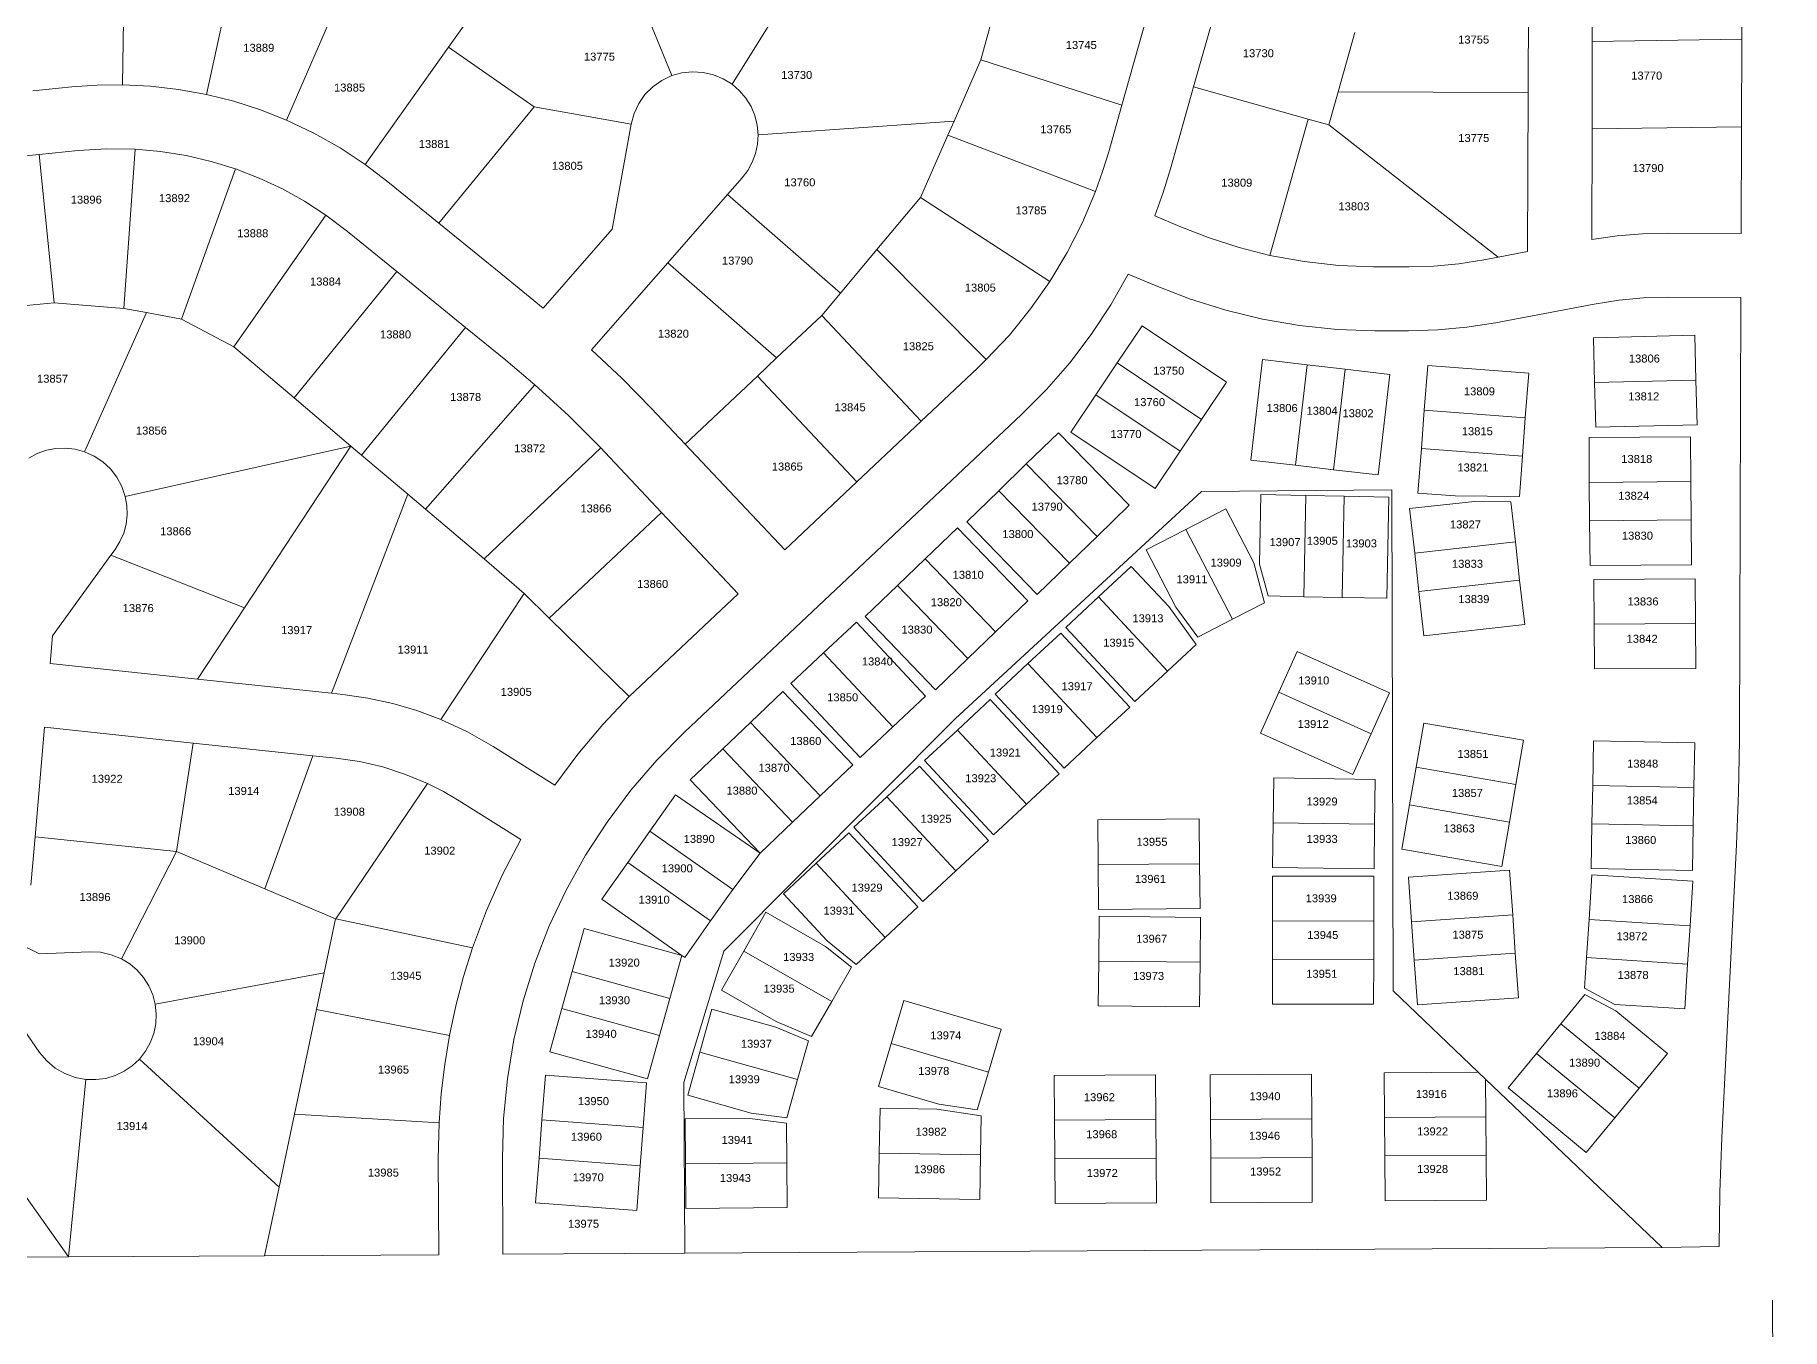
# Model space of a CAD drawing. Header units: feet. Extents: x 865220 to 2843432, y -2240498 to 970288.
# Drawn here: x 2834253 to 2835891, y 965766 to 966980 of the extents above; entities that cross this region are included whole.
import ezdxf
from ezdxf.enums import TextEntityAlignment as Align

# ---------------------------------------------------------------- set-up
doc = ezdxf.new("R2010")
doc.units = ezdxf.units.FT
doc.header["$LTSCALE"] = 0.015
doc.header["$MEASUREMENT"] = 0
doc.layers.add('Dakota County Addresses', color=7, linetype='Continuous')
doc.layers.add('Dakota County Parcels', color=7, linetype='Continuous')
doc.styles.add('Dimensions 100', font='arial.ttf')

# ---------------------------------------------------------------- blocks, each defined once
blk = doc.blocks.new('ACMAP_ANN_TEMPLATE_Dakota County Addresses')
at = {"layer": 'Dakota County Addresses', "style": 'Dimensions 100'}
blk.add_attdef('DakotaCountyAddress', text='', height=50, dxfattribs=at).set_placement((0, 0), align=Align.CENTER)

msp = doc.modelspace()

# ---------------------------------------------------------------- linework, layer by layer
at = {"layer": 'Dakota County Parcels', "lineweight": 5, "ltscale": 100}
for p, q in [((2834906.7, 966933.8), (2835039.6, 967147.5)), ((2834746.9, 967118.1), (2834640.8, 966968.5)), ((2834777, 967121.1), (2834850.1, 966941.9)), ((2834489.1, 966900.2), (2834575.9, 967100.8)), ((2834335.2, 966933.4), (2834337.6, 967076.8)), ((2834414, 966924.3), (2834449.5, 967088.1)), ((2835712.9, 966974), (2835713.2, 967056)), ((2835852.9, 966976), (2835853.2, 967058)), ((2835139.9, 966956.7), (2835161.9, 967036.7)), ((2835339.2, 966931.4), (2835363.6, 967017.9)), ((2835652.8, 966926.1), (2835653.1, 967009.1)), ((2835271.9, 966914.3), (2835294.4, 966994.1)), ((2835474.7, 966926.7), (2835490.4, 966982.3)), ((2834640.8, 966968.5), (2834562.7, 966858.7)), ((2834640.8, 966968.5), (2834721, 966912.8)), ((2835712.7, 966892), (2835712.9, 966974)), ((2835852.9, 966976), (2835712.9, 966974)), ((2835852.7, 966894), (2835852.9, 966976)), ((2835139.9, 966956.7), (2835114.7, 966899.3)), ((2835271.9, 966914.3), (2835139.9, 966956.7)), ((2834251.3, 966927.7), (2834287.7, 966931.4)), ((2835317.4, 966854.4), (2835339.2, 966931.4)), ((2835339.2, 966931.4), (2835446.7, 966901.1)), ((2835259.7, 966870.6), (2835271.9, 966914.3)), ((2835466, 966895.7), (2835474.7, 966926.7)), ((2835474.7, 966926.7), (2835652.8, 966926.1)), ((2835652.3, 966776.9), (2835652.8, 966926.1)), ((2834721, 966912.8), (2834631.9, 966803.5)), ((2834721, 966912.8), (2834811.9, 966896.4)), ((2835114.7, 966899.3), (2834931, 966886.3)), ((2835114.7, 966899.3), (2835108.9, 966886)), ((2835410.7, 966773.4), (2835446.7, 966901.1)), ((2835446.7, 966901.1), (2835466, 966895.7)), ((2834811.9, 966896.4), (2834794.2, 966797.9)), ((2835108.9, 966886), (2835083.3, 966827.7)), ((2835108.9, 966886), (2835247.4, 966833.3)), ((2835624.6, 966771.7), (2835466, 966895.7)), ((2835712.3, 966788.2), (2835712.7, 966892)), ((2835852.7, 966894), (2835712.7, 966892)), ((2835852.3, 966794), (2835852.7, 966894)), ((2834257.1, 966868), (2834174.6, 966859.7)), ((2834293.7, 966871.7), (2834257.1, 966868)), ((2834271.1, 966729), (2834257.1, 966868)), ((2834336.6, 966723.6), (2834347, 966872.9)), ((2834390.6, 966713.6), (2834441.3, 966854.4)), ((2834584.1, 966842.4), (2834562.7, 966858.7)), ((2834631.9, 966803.5), (2834584.1, 966842.4)), ((2834902.4, 966830.4), (2834916.1, 966846.1)), ((2834846.4, 966766.5), (2834902.4, 966830.4)), ((2835008.1, 966737.9), (2834902.4, 966830.4)), ((2835083.3, 966827.7), (2835042.4, 966778.8)), ((2835083.3, 966827.7), (2835204.6, 966749)), ((2834439.6, 966687.7), (2834525.9, 966811.2)), ((2834546.2, 966795.9), (2834525.9, 966811.2)), ((2834631.9, 966803.5), (2834694.8, 966752.2)), ((2835302.8, 966810.4), (2835326.2, 966800.4)), ((2834592.5, 966758.1), (2834546.2, 966795.9)), ((2834729.5, 966724), (2834794.2, 966797.9)), ((2835784, 966794.2), (2835852.3, 966794)), ((2834775, 966684.9), (2834846.4, 966766.5)), ((2834948.4, 966677.2), (2834846.4, 966766.5)), ((2835042.4, 966778.8), (2835008.1, 966737.9)), ((2835042.4, 966778.8), (2835144.9, 966675.6)), ((2835611.1, 966769.1), (2835624.6, 966771.7)), ((2835624.6, 966771.7), (2835652.3, 966776.9)), ((2834496.1, 966639.8), (2834592.5, 966758.1)), ((2834656.9, 966705.7), (2834592.5, 966758.1)), ((2834694.8, 966752.2), (2834729.5, 966724)), ((2835278, 966755.8), (2835302.6, 966745.3)), ((2835507.9, 966762.7), (2835540.8, 966762.6)), ((2835008.1, 966737.9), (2834990.6, 966717)), ((2835784.2, 966734.2), (2835852.1, 966734)), ((2835852.1, 966734), (2835850.8, 966318.6)), ((2834271.1, 966729), (2834188.6, 966720.7)), ((2834336.6, 966723.6), (2834271.1, 966729)), ((2834357.8, 966719.7), (2834299.8, 966589.2)), ((2834357.8, 966719.7), (2834336.6, 966723.6)), ((2834390.6, 966713.6), (2834357.8, 966719.7)), ((2834990.6, 966717), (2834948.4, 966677.2)), ((2834990.6, 966717), (2835084, 966618)), ((2835622.3, 966710.1), (2835714.6, 966727.7)), ((2834439.6, 966687.7), (2834390.6, 966713.6)), ((2834656.9, 966705.7), (2834559.4, 966586.1)), ((2834656.9, 966705.7), (2834694.5, 966675.1)), ((2835267.7, 966672.5), (2835291.1, 966707.4)), ((2835370, 966654.4), (2835291.1, 966707.4)), ((2835509, 966702.7), (2835540.6, 966702.6)), ((2834496.1, 966639.8), (2834439.6, 966687.7)), ((2835714.1, 966696.2), (2835809, 966698.5)), ((2835714.1, 966696.2), (2835715.1, 966654.2)), ((2835809, 966698.5), (2835810, 966656.5)), ((2834721.7, 966652.1), (2834694.5, 966675.1)), ((2834948.4, 966677.2), (2834930.3, 966660.1)), ((2835084, 966618), (2835136.7, 966667.7)), ((2835136.7, 966667.7), (2835144.9, 966675.6)), ((2835247.6, 966642.6), (2835267.7, 966672.5)), ((2835346.6, 966619.6), (2835267.7, 966672.5)), ((2835392.9, 966581.3), (2835403.9, 966675.7)), ((2835403.9, 966675.7), (2835445.6, 966670.8)), ((2835434.6, 966576.5), (2835445.6, 966670.8)), ((2835445.6, 966670.8), (2835481.4, 966666.7)), ((2835558.6, 966670.2), (2835555.4, 966628.3)), ((2835558.6, 966670.2), (2835653.3, 966663)), ((2834619.2, 966535.4), (2834721.7, 966652.1)), ((2834930.3, 966660.1), (2834862.6, 966596.3)), ((2834930.3, 966660.1), (2835023.7, 966561.1)), ((2835346.6, 966619.6), (2835370, 966654.4)), ((2835470.4, 966572.3), (2835481.4, 966666.7)), ((2835481.4, 966666.7), (2835523.1, 966661.8)), ((2835512.1, 966567.5), (2835523.1, 966661.8)), ((2835653.3, 966663), (2835650.1, 966621.1)), ((2835715.1, 966654.2), (2835810, 966656.5)), ((2835715.1, 966654.2), (2835716.1, 966612.2)), ((2835810, 966656.5), (2835811.1, 966614.5)), ((2834549.4, 966594.6), (2834496.1, 966639.8)), ((2835224.2, 966607.7), (2835247.6, 966642.6)), ((2835326.5, 966589.7), (2835247.6, 966642.6)), ((2834831, 966629.9), (2834862.6, 966596.3)), ((2834862.4, 966326.5), (2835177.9, 966624.1)), ((2835326.5, 966589.7), (2835346.6, 966619.6)), ((2835555.4, 966628.3), (2835552.7, 966592.4)), ((2835555.4, 966628.3), (2835650.1, 966621.1)), ((2835650.1, 966621.1), (2835647.4, 966585.2)), ((2835023.7, 966561.1), (2835084, 966618)), ((2835182.4, 966577.8), (2835212.5, 966607.1)), ((2835212.5, 966607.1), (2835278.8, 966539)), ((2835303.1, 966554.8), (2835224.2, 966607.7)), ((2835709.8, 966602.5), (2835804.8, 966603.3)), ((2835709.8, 966602.5), (2835710.1, 966560.5)), ((2835716.1, 966612.2), (2835811.1, 966614.5)), ((2835804.8, 966603.3), (2835805.1, 966561.3)), ((2834549.4, 966594.6), (2834337.9, 966547.4)), ((2834449.5, 966442.8), (2834549.4, 966594.6)), ((2834559.4, 966586.1), (2834549.4, 966594.6)), ((2834602.8, 966549.3), (2834559.4, 966586.1)), ((2834674.3, 966488.7), (2834783.5, 966592.8)), ((2834787.3, 966588.7), (2834783.5, 966592.8)), ((2834787.3, 966588.7), (2834840.5, 966532.3)), ((2834862.6, 966596.3), (2834956, 966497.3)), ((2835303.1, 966554.8), (2835326.5, 966589.7)), ((2835552.7, 966592.4), (2835549.5, 966550.5)), ((2835552.7, 966592.4), (2835647.4, 966585.2)), ((2835156.6, 966552.7), (2835182.4, 966577.8)), ((2835182.4, 966577.8), (2835248.7, 966509.7)), ((2835392.9, 966581.3), (2835434.6, 966576.5)), ((2835434.6, 966576.5), (2835470.4, 966572.3)), ((2835470.4, 966572.3), (2835512.1, 966567.5)), ((2835647.4, 966585.2), (2835644.5, 966547.2)), ((2834956, 966497.3), (2835023.7, 966561.1)), ((2835524.9, 966553.4), (2835346.6, 966551.9)), ((2835526.1, 966083.6), (2835524.9, 966553.4)), ((2835710.1, 966560.5), (2835805.1, 966561.3)), ((2835710.1, 966560.5), (2835710.4, 966524.5)), ((2835805.1, 966561.3), (2835805.4, 966525.3)), ((2834531.3, 966362.7), (2834602.8, 966549.3)), ((2834619.2, 966535.4), (2834602.8, 966549.3)), ((2835346.6, 966551.9), (2835115.9, 966339.1)), ((2835126.5, 966523.4), (2835156.6, 966552.7)), ((2835156.6, 966552.7), (2835222.8, 966484.6)), ((2835248.7, 966509.7), (2835278.8, 966539)), ((2835402.3, 966549.1), (2835401, 966483.8)), ((2835444.3, 966548.3), (2835402.3, 966549.1)), ((2835442.4, 966453.3), (2835444.3, 966548.3)), ((2835480.3, 966547.6), (2835444.3, 966548.3)), ((2835478.4, 966452.6), (2835480.3, 966547.6)), ((2835522.3, 966546.7), (2835480.3, 966547.6)), ((2835520.4, 966451.8), (2835522.3, 966546.7)), ((2835541.7, 966535.9), (2835602.6, 966542.7)), ((2835549.5, 966550.5), (2835584.3, 966547.9)), ((2835584.3, 966547.9), (2835644.5, 966547.2)), ((2835602.6, 966542.7), (2835636.6, 966542.3)), ((2835640.8, 966504.7), (2835636.6, 966542.3)), ((2834674.3, 966488.7), (2834619.2, 966535.4)), ((2834735.3, 966433.1), (2834840.5, 966532.3)), ((2834840.5, 966532.3), (2834912.4, 966456.1)), ((2835126.5, 966523.4), (2835192.7, 966455.3)), ((2835332, 966516.4), (2835369.3, 966535.7)), ((2835369.3, 966535.7), (2835395.5, 966485)), ((2835546.4, 966494.1), (2835541.7, 966535.9)), ((2835710.4, 966524.5), (2835805.4, 966525.3)), ((2835710.4, 966524.5), (2835710.8, 966482.5)), ((2835805.4, 966525.3), (2835805.8, 966483.3)), ((2835087.7, 966488.7), (2835118, 966517.8)), ((2835118, 966517.8), (2835183.8, 966449.3)), ((2835222.8, 966484.6), (2835248.7, 966509.7)), ((2835294.7, 966497.1), (2835332, 966516.4)), ((2835332, 966516.4), (2835375.7, 966432.1)), ((2835546.4, 966494.1), (2835640.8, 966504.7)), ((2835644.8, 966468.9), (2835640.8, 966504.7)), ((2834269.6, 966416.5), (2834324.4, 966492.1)), ((2834324.4, 966492.1), (2834328.3, 966497.5)), ((2834449.5, 966442.8), (2834324.4, 966492.1)), ((2834711.6, 966456.3), (2834674.3, 966488.7)), ((2835061.8, 966463.7), (2835087.7, 966488.7)), ((2835087.7, 966488.7), (2835153.6, 966420.2)), ((2835294.7, 966497.1), (2835322.5, 966443.5)), ((2835550.4, 966458.3), (2835546.4, 966494.1)), ((2835192.7, 966455.3), (2835222.8, 966484.6)), ((2835250.1, 966453.1), (2835280.8, 966481.7)), ((2835280.8, 966481.7), (2835315.9, 966444)), ((2835395.5, 966485), (2835405.5, 966447.5)), ((2835401, 966483.8), (2835409, 966454)), ((2835710.8, 966482.5), (2835805.8, 966483.3)), ((2834633.6, 966338.2), (2834711.6, 966456.3)), ((2834735.3, 966433.1), (2834711.6, 966456.3)), ((2834821.2, 966370.1), (2834912.4, 966456.1)), ((2835031.5, 966434.6), (2835061.8, 966463.7)), ((2835061.8, 966463.7), (2835127.6, 966395.2)), ((2835550.4, 966458.3), (2835644.8, 966468.9)), ((2835555.1, 966416.6), (2835550.4, 966458.3)), ((2835649.5, 966427.2), (2835644.8, 966468.9)), ((2835714.4, 966469.5), (2835809.4, 966470)), ((2835714.4, 966469.5), (2835714.6, 966427.5)), ((2835809.4, 966470), (2835809.6, 966428)), ((2834405.5, 966375.9), (2834449.5, 966442.8)), ((2835153.6, 966420.2), (2835183.8, 966449.3)), ((2835219.3, 966424.5), (2835250.1, 966453.1)), ((2835314.8, 966383.5), (2835250.1, 966453.1)), ((2835341.7, 966408.6), (2835315.9, 966444)), ((2835322.5, 966443.5), (2835343.1, 966415.2)), ((2835375.7, 966432.1), (2835405.5, 966447.5)), ((2835442.4, 966453.3), (2835409, 966454)), ((2835478.4, 966452.6), (2835442.4, 966453.3)), ((2835520.4, 966451.8), (2835478.4, 966452.6)), ((2834810.3, 966359.6), (2834735.3, 966433.1)), ((2834992.4, 966400.7), (2835023.1, 966429.4)), ((2835023.1, 966429.4), (2835088, 966360)), ((2835031.5, 966434.6), (2835097.4, 966366.1)), ((2835284.1, 966354.9), (2835219.3, 966424.5)), ((2835375.7, 966432.1), (2835343.1, 966415.2)), ((2835555.1, 966416.6), (2835649.5, 966427.2)), ((2835714.6, 966427.5), (2835809.6, 966428)), ((2835714.6, 966427.5), (2835714.9, 966385.5)), ((2835809.6, 966428), (2835809.8, 966386)), ((2834267.4, 966390.5), (2834269.6, 966416.5)), ((2835127.6, 966395.2), (2835153.6, 966420.2)), ((2835183.9, 966390.6), (2835214.7, 966419.2)), ((2835279.4, 966349.7), (2835214.7, 966419.2)), ((2835314.8, 966383.5), (2835341.7, 966408.6)), ((2834405.5, 966375.9), (2834267.4, 966390.5)), ((2834961.8, 966372), (2834992.4, 966400.7)), ((2834992.4, 966400.7), (2835057.3, 966331.3)), ((2835097.4, 966366.1), (2835127.6, 966395.2)), ((2835153.2, 966362), (2835183.9, 966390.6)), ((2835183.9, 966390.6), (2835248.6, 966321.1)), ((2835419.1, 966363.7), (2835436.3, 966402)), ((2835436.3, 966402), (2835522.9, 966363)), ((2834405.5, 966375.9), (2834531.3, 966362.7)), ((2835284.1, 966354.9), (2835314.8, 966383.5)), ((2835714.9, 966385.5), (2835809.8, 966386)), ((2834541.7, 966361.6), (2834531.3, 966362.7)), ((2834810.3, 966359.6), (2834821.2, 966370.1)), ((2834923.9, 966335.4), (2834954.3, 966364.4)), ((2834954.3, 966364.4), (2835019.8, 966295.5)), ((2834961.8, 966372), (2835026.7, 966302.6)), ((2835057.3, 966331.3), (2835088, 966360)), ((2835117.8, 966328.2), (2835148.5, 966356.8)), ((2835213.2, 966287.3), (2835148.5, 966356.8)), ((2835217.9, 966292.5), (2835153.2, 966362)), ((2835401.9, 966325.4), (2835419.1, 966363.7)), ((2835419.1, 966363.7), (2835505.7, 966324.7)), ((2835522.9, 966363), (2835505.7, 966324.7)), ((2835248.6, 966321.1), (2835279.4, 966349.7)), ((2834262.2, 966330.8), (2834253.3, 966228.2)), ((2834262.2, 966330.8), (2834401.4, 966316)), ((2834897.8, 966310.6), (2834923.9, 966335.4)), ((2835115.9, 966339.1), (2834898.9, 966121)), ((2834923.9, 966335.4), (2834989.3, 966266.6)), ((2835026.7, 966302.6), (2835057.3, 966331.3)), ((2835087, 966299.6), (2835117.8, 966328.2)), ((2835117.8, 966328.2), (2835182.5, 966258.6)), ((2835401.9, 966325.4), (2835488.5, 966286.4)), ((2835505.7, 966324.7), (2835488.5, 966286.4)), ((2835547.7, 966293.4), (2835554.9, 966334.8)), ((2835554.9, 966334.8), (2835648.5, 966318.6)), ((2834401.4, 966316), (2834386, 966214.2)), ((2834401.4, 966316), (2834513.8, 966304.2)), ((2834682.8, 966312.7), (2834740.4, 966276.5)), ((2834867.3, 966281.7), (2834897.8, 966310.6)), ((2834897.8, 966310.6), (2834963.2, 966241.8)), ((2835217.9, 966292.5), (2835248.6, 966321.1)), ((2835641.3, 966277.2), (2835648.5, 966318.6)), ((2835713.3, 966276.2), (2835714.1, 966318.2)), ((2835809.1, 966316.3), (2835714.1, 966318.2)), ((2835809.1, 966316.3), (2835808.2, 966274.4)), ((2834513.8, 966304.2), (2834468.7, 966179.2)), ((2834535.4, 966301.9), (2834513.8, 966304.2)), ((2834989.3, 966266.6), (2835019.8, 966295.5)), ((2835051.6, 966265.7), (2835082.3, 966294.4)), ((2835147, 966224.8), (2835082.3, 966294.4)), ((2835151.7, 966230), (2835087, 966299.6)), ((2835541.6, 966258), (2835547.7, 966293.4)), ((2835547.7, 966293.4), (2835641.3, 966277.2)), ((2834535.1, 966151.2), (2834621.1, 966278.1)), ((2834867.3, 966281.7), (2834932.8, 966212.9)), ((2835182.5, 966258.6), (2835213.2, 966287.3)), ((2835414.5, 966283.3), (2835413.9, 966241.3)), ((2835414.5, 966283.3), (2835509.5, 966282)), ((2835508.9, 966240), (2835509.5, 966282)), ((2835635.2, 966241.7), (2835641.3, 966277.2)), ((2835712.6, 966240.3), (2835713.3, 966276.2)), ((2835808.2, 966274.4), (2835713.3, 966276.2)), ((2834650.8, 966261.9), (2834708.5, 966225.7)), ((2834829.6, 966233.3), (2834853.7, 966267.6)), ((2834853.7, 966267.6), (2834932.8, 966212.9)), ((2834963.2, 966241.8), (2834989.3, 966266.6)), ((2835020.8, 966237.1), (2835051.6, 966265.7)), ((2835051.6, 966265.7), (2835116.3, 966196.2)), ((2835151.7, 966230), (2835182.5, 966258.6)), ((2835808.2, 966274.4), (2835807.5, 966238.4)), ((2834932.8, 966212.9), (2834963.2, 966241.8)), ((2835249.5, 966244.1), (2835344.5, 966244.9)), ((2835249.8, 966202.1), (2835249.5, 966244.1)), ((2835344.8, 966202.9), (2835344.5, 966244.9)), ((2835534.4, 966216.6), (2835541.6, 966258)), ((2835541.6, 966258), (2835635.2, 966241.7)), ((2835628, 966200.4), (2835635.2, 966241.7)), ((2834253.3, 966228.2), (2834249.4, 966182.8)), ((2834386, 966214.2), (2834253.3, 966228.2)), ((2834808.8, 966203.9), (2834829.6, 966233.3)), ((2834829.6, 966233.3), (2834907.2, 966178.6)), ((2834985.4, 966203.3), (2835016.1, 966231.9)), ((2835016.1, 966231.9), (2835080.8, 966162.4)), ((2835085.5, 966167.6), (2835020.8, 966237.1)), ((2835413.9, 966241.3), (2835413.3, 966199.3)), ((2835413.9, 966241.3), (2835508.9, 966240)), ((2835508.3, 966198), (2835508.9, 966240)), ((2835711.7, 966198.3), (2835712.6, 966240.3)), ((2835807.5, 966238.4), (2835712.6, 966240.3)), ((2835807.5, 966238.4), (2835806.7, 966196.4)), ((2834386, 966214.2), (2834334.3, 966113.6)), ((2834386, 966214.2), (2834468.7, 966179.2)), ((2834907.2, 966178.6), (2834932.8, 966212.9)), ((2835116.3, 966196.2), (2835147, 966224.8)), ((2835534.4, 966216.6), (2835628, 966200.4)), ((2835848.1, 966220.5), (2835834.2, 965946)), ((2834784.6, 966169.5), (2834808.8, 966203.9)), ((2834808.8, 966203.9), (2834886.5, 966149.2)), ((2834954.7, 966174.7), (2834985.4, 966203.3)), ((2834985.4, 966203.3), (2835050.1, 966133.8)), ((2835085.5, 966167.6), (2835116.3, 966196.2)), ((2835249.8, 966202.1), (2835344.8, 966202.9)), ((2835250.2, 966160.1), (2835249.8, 966202.1)), ((2835345.2, 966160.9), (2835344.8, 966202.9)), ((2835413.3, 966199.3), (2835508.3, 966198)), ((2835540.6, 966190.3), (2835635.4, 966196.8)), ((2835638.3, 966154.9), (2835635.4, 966196.8)), ((2835709.8, 966150.7), (2835712.5, 966192.6)), ((2835806.7, 966196.4), (2835711.7, 966198.3)), ((2835807.2, 966186.5), (2835712.5, 966192.6)), ((2834468.7, 966179.2), (2834535, 966151.1)), ((2834886.5, 966149.2), (2834907.2, 966178.6)), ((2835413.1, 966149.3), (2835413.2, 966191.3)), ((2835413.2, 966191.3), (2835508.2, 966191.1)), ((2835508.1, 966149.1), (2835508.2, 966191.1)), ((2835543.5, 966148.4), (2835540.6, 966190.3)), ((2835807.2, 966186.5), (2835804.5, 966144.6)), ((2834784.6, 966169.5), (2834859.4, 966116.8)), ((2834954.7, 966174.7), (2834995.8, 966130.5)), ((2835050.1, 966133.8), (2835080.8, 966162.4)), ((2835250.2, 966160.1), (2835345.2, 966160.9)), ((2834535, 966151.1), (2834524.4, 966100.6)), ((2834535.1, 966151.2), (2834663.3, 966124.1)), ((2834862.3, 966114.8), (2834886.5, 966149.2)), ((2834917.5, 966120.9), (2834938.4, 966157.3)), ((2834938.4, 966157.3), (2834994.2, 966125.3)), ((2835250.3, 966111.6), (2835250.7, 966153.6)), ((2835250.7, 966153.6), (2835345.7, 966152.6)), ((2835345.2, 966110.6), (2835345.7, 966152.6)), ((2835413, 966113.3), (2835413.1, 966149.3)), ((2835413.1, 966149.3), (2835508.1, 966149.1)), ((2835508, 966113.1), (2835508.1, 966149.1)), ((2835543.5, 966148.4), (2835638.3, 966154.9)), ((2835546, 966112.5), (2835543.5, 966148.4)), ((2835640.7, 966119), (2835638.3, 966154.9)), ((2835707.4, 966114.8), (2835709.8, 966150.7)), ((2835804.5, 966144.6), (2835709.8, 966150.7)), ((2835804.5, 966144.6), (2835802.2, 966108.7)), ((2834237.8, 966128.1), (2834257.6, 966118.3)), ((2834756.7, 966101.7), (2834767.9, 966142.2)), ((2834767.9, 966142.2), (2834859.4, 966116.8)), ((2834995.8, 966130.5), (2835023, 966108.5)), ((2835050.1, 966133.8), (2835023, 966108.5)), ((2834304.4, 966120.2), (2834257.6, 966118.3)), ((2834848.2, 966076.4), (2834859.4, 966116.8)), ((2834859.4, 966116.8), (2834862.3, 966114.8)), ((2834898.9, 966121), (2834861.4, 965997.6)), ((2834896.7, 966084.4), (2834917.5, 966120.9)), ((2834917.5, 966120.9), (2835000, 966073.6)), ((2834994.2, 966125.3), (2835018.4, 966105.8)), ((2835249.8, 966069.6), (2835250.3, 966111.6)), ((2835250.3, 966111.6), (2835345.2, 966110.6)), ((2835413, 966113.3), (2835508, 966113.1)), ((2835413, 966071.3), (2835413, 966113.3)), ((2835507.9, 966071.1), (2835508, 966113.1)), ((2835546, 966112.5), (2835640.7, 966119)), ((2835548.9, 966070.6), (2835546, 966112.5)), ((2835643.6, 966077.1), (2835640.7, 966119)), ((2835705.6, 966086.2), (2835707.4, 966114.8)), ((2835802.2, 966108.7), (2835707.4, 966114.8)), ((2834365.9, 966071.2), (2834524.4, 966100.6)), ((2834524.4, 966100.6), (2834517.2, 966066.3)), ((2834747.1, 966067), (2834756.7, 966101.7)), ((2834756.7, 966101.7), (2834848.2, 966076.4)), ((2835000, 966073.6), (2835018.4, 966105.8)), ((2835344.8, 966068.6), (2835345.2, 966110.6)), ((2835802.2, 966108.7), (2835799.5, 966066.8)), ((2834896.7, 966084.4), (2834948, 966055)), ((2835606, 966007.3), (2835526.1, 966083.6)), ((2835683.4, 966052.8), (2835706, 966080.3)), ((2835733.9, 966071), (2835705.6, 966086.2)), ((2835735, 966064.8), (2835706, 966080.3)), ((2834257.6, 966026), (2834230.9, 966064.5)), ((2834517.2, 966066.3), (2834496.5, 965968.1)), ((2834641.7, 966041.8), (2834517.2, 966066.3)), ((2834735.9, 966026.6), (2834747.1, 966067)), ((2834747.1, 966067), (2834838.6, 966041.7)), ((2834838.6, 966041.7), (2834848.2, 966076.4)), ((2834876.4, 966026.1), (2834887.8, 966066.6)), ((2834887.8, 966066.6), (2834947.7, 966049.7)), ((2835000, 966073.6), (2834981.2, 966040.9)), ((2835067.7, 966074.6), (2835055.8, 966034.3)), ((2835158.8, 966047.7), (2835067.7, 966074.6)), ((2835344.8, 966068.6), (2835249.8, 966069.6)), ((2835507.9, 966071.1), (2835413, 966071.3)), ((2835548.9, 966070.6), (2835643.6, 966077.1)), ((2835799.5, 966066.8), (2835733.9, 966071)), ((2835783.5, 966024.9), (2835735, 966064.8)), ((2834947.7, 966049.7), (2834978.1, 966036.8)), ((2834948, 966055), (2834981.2, 966040.9)), ((2835158.8, 966047.7), (2835146.9, 966007.4)), ((2835660.5, 966025), (2835683.4, 966052.8)), ((2835756.8, 965992.5), (2835683.4, 966052.8)), ((2834827.4, 966001.2), (2834838.6, 966041.7)), ((2834967.9, 966000.4), (2834978.1, 966036.8)), ((2835055.8, 966034.3), (2835043.9, 965994.1)), ((2835055.8, 966034.3), (2835146.9, 966007.4)), ((2834284.7, 965834.2), (2834155.5, 966016.6)), ((2834482.1, 965899.5), (2834351.1, 966019.7)), ((2834735.9, 966026.6), (2834827.4, 966001.2)), ((2834865.1, 965985.7), (2834876.4, 966026.1)), ((2834876.4, 966026.1), (2834967.9, 966000.4)), ((2835633.9, 965992.6), (2835660.5, 966025)), ((2835733.9, 965964.7), (2835660.5, 966025)), ((2835783.5, 966024.9), (2835756.8, 965992.5)), ((2834284.7, 965834.2), (2834301, 966000.6)), ((2834728.4, 965962.7), (2834731.6, 966004.5)), ((2834731.6, 966004.5), (2834826.3, 965997.4)), ((2834823.2, 965955.5), (2834826.3, 965997.4)), ((2834861.4, 965997.6), (2834862.4, 965837.6)), ((2834967.9, 966000.4), (2834957.8, 965964.6)), ((2835146.9, 966007.4), (2835136.4, 965972)), ((2835303.5, 966004.9), (2835208.5, 966004.3)), ((2835208.8, 965962.3), (2835208.5, 966004.3)), ((2835303.8, 965962.9), (2835303.5, 966004.9)), ((2835449.7, 966005.5), (2835354.7, 966004.9)), ((2835354.9, 965962.9), (2835354.7, 966004.9)), ((2835449.9, 965963.5), (2835449.7, 966005.5)), ((2835517.8, 966006.8), (2835606, 966007.3)), ((2835518.1, 965964.8), (2835517.8, 966006.8)), ((2835612.8, 966000.8), (2835606, 966007.3)), ((2835778.3, 965842.9), (2835612.8, 966000.8)), ((2835612.8, 966000.8), (2835613.1, 965965.4)), ((2834865.1, 965985.7), (2834924.4, 965969)), ((2835043.9, 965994.1), (2835100.4, 965977.3)), ((2835707.2, 965932.2), (2835633.9, 965992.6)), ((2835756.8, 965992.5), (2835733.9, 965964.7)), ((2834496.5, 965968.1), (2834482.1, 965899.5)), ((2834632.1, 965959.9), (2834496.5, 965968.1)), ((2834862.7, 965963.6), (2834923.2, 965964.1)), ((2834863, 965921.6), (2834862.7, 965963.6)), ((2834923.2, 965964.1), (2834957.7, 965959.6)), ((2834924.4, 965969), (2834957.8, 965964.6)), ((2835044.6, 965931.5), (2835045.3, 965973.5)), ((2835045.3, 965973.5), (2835098.5, 965972.6)), ((2835098.5, 965972.6), (2835140.2, 965966.4)), ((2835100.4, 965977.3), (2835136.4, 965972)), ((2835139.6, 965929.9), (2835140.2, 965966.4)), ((2835354.9, 965962.9), (2835449.9, 965963.5)), ((2835450.2, 965927.5), (2835449.9, 965963.5)), ((2835518.1, 965964.8), (2835613.1, 965965.4)), ((2835518.3, 965928.8), (2835518.1, 965964.8)), ((2835613.1, 965965.4), (2835613.3, 965929.4)), ((2835733.9, 965964.7), (2835707.2, 965932.2)), ((2834631.3, 965926.5), (2834632.1, 965959.9)), ((2834725.7, 965926.8), (2834728.4, 965962.7)), ((2834728.4, 965962.7), (2834823.2, 965955.5)), ((2834820.4, 965919.6), (2834823.2, 965955.5)), ((2834958, 965922.4), (2834957.7, 965959.6)), ((2835208.8, 965962.3), (2835303.8, 965962.9)), ((2835209, 965926.3), (2835208.8, 965962.3)), ((2835304, 965926.9), (2835303.8, 965962.9)), ((2835355.2, 965926.9), (2835354.9, 965962.9)), ((2835043.9, 965889.5), (2835044.6, 965931.5)), ((2835044.6, 965931.5), (2835139.6, 965929.9)), ((2834631.9, 965836.2), (2834631.3, 965926.5)), ((2834691.9, 965836.6), (2834691.3, 965926.9)), ((2834722.5, 965884.9), (2834725.7, 965926.8)), ((2834725.7, 965926.8), (2834820.4, 965919.6)), ((2834817.3, 965877.7), (2834820.4, 965919.6)), ((2834863, 965921.6), (2834958, 965922.4)), ((2834863.4, 965879.6), (2834863, 965921.6)), ((2834958.4, 965880.4), (2834958, 965922.4)), ((2835138.9, 965887.9), (2835139.6, 965929.9)), ((2835209, 965926.3), (2835304, 965926.9)), ((2835209.3, 965884.3), (2835209, 965926.3)), ((2835304.3, 965884.9), (2835304, 965926.9)), ((2835355.2, 965926.9), (2835450.2, 965927.5)), ((2835355.4, 965884.9), (2835355.2, 965926.9)), ((2835450.4, 965885.5), (2835450.2, 965927.5)), ((2835518.3, 965928.8), (2835613.3, 965929.4)), ((2835518.6, 965886.8), (2835518.3, 965928.8)), ((2835613.3, 965929.4), (2835613.6, 965887.4)), ((2834482.1, 965899.5), (2834468.5, 965835.3)), ((2834722.5, 965884.9), (2834817.3, 965877.7)), ((2835138.9, 965887.9), (2835043.9, 965889.5)), ((2835304.3, 965884.9), (2835209.3, 965884.3)), ((2835450.4, 965885.5), (2835355.4, 965884.9)), ((2835613.6, 965887.4), (2835518.6, 965886.8)), ((2834958.4, 965880.4), (2834863.4, 965879.6)), ((2834134.6, 965833.3), (2834284.7, 965834.2)), ((2834284.7, 965834.2), (2834468.5, 965835.3)), ((2834631.9, 965836.2), (2834468.5, 965835.3)), ((2834862.4, 965837.6), (2834691.9, 965836.6)), ((2835778.3, 965842.9), (2834862.4, 965837.6)), ((2835778.3, 965842.9), (2835831.7, 965844)), ((2835890.7, 964461.6), (2835881.8, 965793.5))]:
    msp.add_line(p, q, dxfattribs=at)
for points in [[(2834335.2, 966933.4), (2834311.4, 966933.1), (2834287.7, 966931.4)], [(2834414, 966924.3), (2834387.9, 966929), (2834361.6, 966932.1), (2834335.2, 966933.4)], [(2834850.1, 966941.9), (2834840.7, 966937.4), (2834832.3, 966931.5), (2834825, 966924.1), (2834819.1, 966915.7), (2834814.7, 966906.3), (2834811.9, 966896.4)], [(2834906.7, 966933.8), (2834898.3, 966939), (2834889.1, 966942.8), (2834879.4, 966945), (2834869.5, 966945.6), (2834859.6, 966944.5), (2834850.1, 966941.9)], [(2834931, 966886.3), (2834930.1, 966895.5), (2834927.9, 966904.4), (2834924.4, 966912.9), (2834919.6, 966920.7), (2834913.7, 966927.8), (2834906.7, 966933.8)], [(2834489.1, 966900.2), (2834464.6, 966909.8), (2834439.5, 966917.9), (2834414, 966924.3)], [(2834562.7, 966858.7), (2834539.2, 966874.2), (2834514.6, 966888), (2834489.1, 966900.2)], [(2834916.1, 966846.1), (2834921.4, 966853.1), (2834925.6, 966860.8), (2834928.6, 966869), (2834930.4, 966877.6), (2834931, 966886.3)], [(2834347, 966872.9), (2834320.3, 966873.4), (2834293.7, 966871.7)], [(2834441.3, 966854.4), (2834418.3, 966861.5), (2834394.8, 966867), (2834371, 966870.8), (2834347, 966872.9)], [(2835247.4, 966833.3), (2835253.9, 966851.9), (2835259.7, 966870.6)], [(2834525.9, 966811.2), (2834505.9, 966824.2), (2834485.1, 966835.7), (2834463.5, 966845.8), (2834441.3, 966854.4)], [(2835302.8, 966810.4), (2835310.6, 966832.2), (2835317.4, 966854.4)], [(2835204.6, 966749), (2835220.8, 966776.1), (2835235.1, 966804.2), (2835247.4, 966833.3)], [(2835326.2, 966800.4), (2835353.7, 966789.7), (2835382, 966780.7), (2835410.7, 966773.4)], [(2835712.3, 966788.2), (2835736.1, 966791.6), (2835760, 966793.6), (2835784, 966794.2)], [(2835410.7, 966773.4), (2835442.8, 966767.6), (2835475.3, 966764), (2835507.9, 966762.7)], [(2835540.8, 966762.6), (2835564.3, 966763.2), (2835587.8, 966765.4), (2835611.1, 966769.1)], [(2835177.9, 966624.1), (2835201.3, 966647.6), (2835223.1, 966672.7), (2835243.2, 966699.2), (2835261.6, 966726.9), (2835278, 966755.8)], [(2835144.9, 966675.6), (2835166.5, 966698.6), (2835186.4, 966723.1), (2835204.6, 966749)], [(2835302.6, 966745.3), (2835335.5, 966732.5), (2835369.3, 966721.9), (2835403.7, 966713.6), (2835438.5, 966707.6), (2835473.7, 966704), (2835509, 966702.7)], [(2835714.6, 966727.7), (2835737.7, 966731.3), (2835760.9, 966733.5), (2835784.2, 966734.2)], [(2835540.6, 966702.6), (2835568, 966703.4), (2835595.2, 966705.9), (2835622.3, 966710.1)], [(2834831, 966629.9), (2834803.5, 966657.9), (2834775, 966684.9)], [(2834783.5, 966592.8), (2834753.2, 966623.1), (2834721.7, 966652.1)], [(2834299.8, 966589.2), (2834291, 966591.6), (2834281.9, 966592.7), (2834272.9, 966592.3), (2834263.9, 966590.6), (2834255.4, 966587.5), (2834247.4, 966583.2)], [(2834337.9, 966547.4), (2834334.7, 966556.7), (2834330, 966565.3), (2834324, 966573.1), (2834316.9, 966579.8), (2834308.7, 966585.2), (2834299.8, 966589.2)], [(2834328.3, 966497.5), (2834332.9, 966504.9), (2834336.4, 966513), (2834338.6, 966521.4), (2834339.6, 966530.1), (2834339.4, 966538.8), (2834337.9, 966547.4)], [(2834633.6, 966338.2), (2834611.3, 966346.5), (2834588.5, 966353.2), (2834565.3, 966358.2), (2834541.7, 966361.6)], [(2834740.4, 966276.5), (2834762, 966305.6), (2834785.4, 966333.3), (2834810.3, 966359.6)], [(2834682.8, 966312.7), (2834658.7, 966326.5), (2834633.6, 966338.2)], [(2834691.3, 965926.9), (2834692.4, 965964.1), (2834696, 966001.2), (2834702.1, 966037.9), (2834710.7, 966074.2), (2834721.8, 966109.7), (2834735.3, 966144.5), (2834751.1, 966178.2), (2834769.2, 966210.8), (2834789.5, 966242), (2834811.8, 966271.8), (2834836.2, 966300), (2834862.4, 966326.5)], [(2835850.8, 966318.6), (2835850, 966269.6), (2835848.1, 966220.5)], [(2834621.1, 966278.1), (2834600.5, 966286.7), (2834579.2, 966293.6), (2834557.5, 966298.6), (2834535.4, 966301.9)], [(2834650.8, 966261.9), (2834636.2, 966270.5), (2834621.1, 966278.1)], [(2834663.3, 966124.1), (2834676.3, 966158.9), (2834691.4, 966192.8), (2834708.5, 966225.7)], [(2834304.4, 966120.2), (2834314.7, 966119.8), (2834324.8, 966117.5), (2834334.3, 966113.6)], [(2834334.3, 966113.6), (2834342.1, 966108.9), (2834349, 966103), (2834355, 966096.1), (2834359.9, 966088.4), (2834363.6, 966080), (2834365.9, 966071.2)], [(2834641.7, 966041.8), (2834647.6, 966069.6), (2834654.8, 966097), (2834663.3, 966124.1)], [(2834365.9, 966071.2), (2834366.9, 966062), (2834366.4, 966052.8), (2834364.6, 966043.7), (2834361.3, 966035), (2834356.8, 966027), (2834351.1, 966019.7)], [(2834632.1, 965959.9), (2834634.1, 965987.3), (2834637.3, 966014.6), (2834641.7, 966041.8)], [(2834301, 966000.6), (2834290.8, 966002.5), (2834281.1, 966006.1), (2834272.2, 966011.3), (2834264.3, 966018.1), (2834257.6, 966026)], [(2834351.1, 966019.7), (2834344.3, 966013.4), (2834336.7, 966008.2), (2834328.3, 966004.2), (2834319.5, 966001.6), (2834310.3, 966000.4), (2834301, 966000.6)], [(2835834.2, 965946), (2835832.3, 965895), (2835831.7, 965844)]]:
    msp.add_lwpolyline(points, dxfattribs=at)

# ---------------------------------------------------------------- block references
at = {"layer": 'Dakota County Addresses', "lineweight": 5, "ltscale": 100, "xscale": 0.15, "yscale": 0.15, "zscale": 0.15}
for p, values in [((2835601.7, 966972), {'DakotaCountyAddress': '13755'}), ((2834463, 966964.3), {'DakotaCountyAddress': '13889'}), ((2834782.3, 966956), {'DakotaCountyAddress': '13775'}), ((2835233.9, 966966.9), {'DakotaCountyAddress': '13745'}), ((2835399.9, 966959.2), {'DakotaCountyAddress': '13730'}), ((2834967.2, 966938.8), {'DakotaCountyAddress': '13730'}), ((2834548.1, 966927), {'DakotaCountyAddress': '13885'}), ((2835763.9, 966938.2), {'DakotaCountyAddress': '13770'}), ((2834627.5, 966874.1), {'DakotaCountyAddress': '13881'}), ((2835210.1, 966887.8), {'DakotaCountyAddress': '13765'}), ((2835601.8, 966879.7), {'DakotaCountyAddress': '13775'}), ((2834752.3, 966853.6), {'DakotaCountyAddress': '13805'}), ((2835765.2, 966851.5), {'DakotaCountyAddress': '13790'}), ((2834970.1, 966838.1), {'DakotaCountyAddress': '13760'}), ((2835379.7, 966837.8), {'DakotaCountyAddress': '13809'}), ((2834301.3, 966821.9), {'DakotaCountyAddress': '13896'}), ((2834384, 966823.3), {'DakotaCountyAddress': '13892'}), ((2835186.8, 966811.8), {'DakotaCountyAddress': '13785'}), ((2835489.5, 966815.6), {'DakotaCountyAddress': '13803'}), ((2834457.4, 966790.4), {'DakotaCountyAddress': '13888'}), ((2834911.7, 966764.7), {'DakotaCountyAddress': '13790'}), ((2834525.6, 966745.1), {'DakotaCountyAddress': '13884'}), ((2835139.3, 966739.4), {'DakotaCountyAddress': '13805'}), ((2834591.2, 966695.5), {'DakotaCountyAddress': '13880'}), ((2834851.6, 966696.2), {'DakotaCountyAddress': '13820'}), ((2835081.2, 966684.4), {'DakotaCountyAddress': '13825'}), ((2835315.9, 966661.5), {'DakotaCountyAddress': '13750'}), ((2835761.7, 966672.9), {'DakotaCountyAddress': '13806'}), ((2834269.7, 966654), {'DakotaCountyAddress': '13857'}), ((2834656.9, 966636.8), {'DakotaCountyAddress': '13878'}), ((2835017.3, 966627.2), {'DakotaCountyAddress': '13845'}), ((2835297.9, 966632), {'DakotaCountyAddress': '13760'}), ((2835607.1, 966642.1), {'DakotaCountyAddress': '13809'}), ((2835761.1, 966637.4), {'DakotaCountyAddress': '13812'}), ((2835422.2, 966626.5), {'DakotaCountyAddress': '13806'}), ((2835459.6, 966623.9), {'DakotaCountyAddress': '13804'}), ((2835493.3, 966621.6), {'DakotaCountyAddress': '13802'}), ((2834362.4, 966605.3), {'DakotaCountyAddress': '13856'}), ((2835275.8, 966602.1), {'DakotaCountyAddress': '13770'}), ((2835605.1, 966604.7), {'DakotaCountyAddress': '13815'}), ((2834717, 966588.7), {'DakotaCountyAddress': '13872'}), ((2835754.6, 966578.7), {'DakotaCountyAddress': '13818'}), ((2834958.4, 966571.6), {'DakotaCountyAddress': '13865'}), ((2835601, 966570.7), {'DakotaCountyAddress': '13821'}), ((2835225.3, 966558.8), {'DakotaCountyAddress': '13780'}), ((2834779, 966532.3), {'DakotaCountyAddress': '13866'}), ((2835201.9, 966534), {'DakotaCountyAddress': '13790'}), ((2835751.7, 966544.2), {'DakotaCountyAddress': '13824'}), ((2835594, 966517.3), {'DakotaCountyAddress': '13827'}), ((2834385.1, 966510.9), {'DakotaCountyAddress': '13866'}), ((2835174.5, 966508.3), {'DakotaCountyAddress': '13800'}), ((2835424.9, 966500.7), {'DakotaCountyAddress': '13907'}), ((2835459.8, 966502), {'DakotaCountyAddress': '13905'}), ((2835496.5, 966499.5), {'DakotaCountyAddress': '13903'}), ((2835755.2, 966506.8), {'DakotaCountyAddress': '13830'}), ((2835369.6, 966481.5), {'DakotaCountyAddress': '13909'}), ((2835595.9, 966480.4), {'DakotaCountyAddress': '13833'}), ((2835127.9, 966470.1), {'DakotaCountyAddress': '13810'}), ((2835337.7, 966465.9), {'DakotaCountyAddress': '13911'}), ((2834832.2, 966461.5), {'DakotaCountyAddress': '13860'}), ((2835601.9, 966447.3), {'DakotaCountyAddress': '13839'}), ((2834350, 966438.9), {'DakotaCountyAddress': '13876'}), ((2835107.4, 966444.4), {'DakotaCountyAddress': '13820'}), ((2835760.4, 966445.1), {'DakotaCountyAddress': '13836'}), ((2834498.5, 966418.2), {'DakotaCountyAddress': '13917'}), ((2835079.9, 966418.7), {'DakotaCountyAddress': '13830'}), ((2835296.4, 966429.3), {'DakotaCountyAddress': '13913'}), ((2834607.7, 966400), {'DakotaCountyAddress': '13911'}), ((2835269, 966406.4), {'DakotaCountyAddress': '13915'}), ((2835759.6, 966410.1), {'DakotaCountyAddress': '13842'}), ((2835042.8, 966388.8), {'DakotaCountyAddress': '13840'}), ((2835230, 966365.6), {'DakotaCountyAddress': '13917'}), ((2835451.8, 966371), {'DakotaCountyAddress': '13910'}), ((2834704.3, 966360.3), {'DakotaCountyAddress': '13905'}), ((2835010.3, 966355.2), {'DakotaCountyAddress': '13850'}), ((2835202, 966344.1), {'DakotaCountyAddress': '13919'}), ((2835451.3, 966330.2), {'DakotaCountyAddress': '13912'}), ((2834975.7, 966314.2), {'DakotaCountyAddress': '13860'}), ((2835162.7, 966303.4), {'DakotaCountyAddress': '13921'}), ((2835601, 966302.1), {'DakotaCountyAddress': '13851'}), ((2834945.9, 966289.1), {'DakotaCountyAddress': '13870'}), ((2835760.1, 966293), {'DakotaCountyAddress': '13848'}), ((2834320.9, 966278.8), {'DakotaCountyAddress': '13922'}), ((2834448.9, 966267.4), {'DakotaCountyAddress': '13914'}), ((2834915.9, 966267.7), {'DakotaCountyAddress': '13880'}), ((2835139.7, 966279.3), {'DakotaCountyAddress': '13923'}), ((2835459.6, 966257.5), {'DakotaCountyAddress': '13929'}), ((2835595.8, 966265.5), {'DakotaCountyAddress': '13857'}), ((2835759.7, 966258.5), {'DakotaCountyAddress': '13854'}), ((2834547.9, 966247.9), {'DakotaCountyAddress': '13908'}), ((2835097.8, 966241.3), {'DakotaCountyAddress': '13925'}), ((2834875.8, 966222.4), {'DakotaCountyAddress': '13890'}), ((2835070.7, 966219.4), {'DakotaCountyAddress': '13927'}), ((2835300.2, 966219.7), {'DakotaCountyAddress': '13955'}), ((2835459.7, 966222.4), {'DakotaCountyAddress': '13933'}), ((2835588.1, 966232.2), {'DakotaCountyAddress': '13863'}), ((2835758.3, 966221.4), {'DakotaCountyAddress': '13860'}), ((2834632.6, 966211.4), {'DakotaCountyAddress': '13902'}), ((2834855.2, 966194.8), {'DakotaCountyAddress': '13900'}), ((2835033.1, 966176.7), {'DakotaCountyAddress': '13929'}), ((2835298.7, 966184.9), {'DakotaCountyAddress': '13961'}), ((2835591.6, 966169.1), {'DakotaCountyAddress': '13869'}), ((2834309.5, 966167.9), {'DakotaCountyAddress': '13896'}), ((2834833.6, 966165.4), {'DakotaCountyAddress': '13910'}), ((2835006.8, 966155.1), {'DakotaCountyAddress': '13931'}), ((2835458.8, 966166.7), {'DakotaCountyAddress': '13939'}), ((2835755.3, 966166), {'DakotaCountyAddress': '13866'}), ((2834398.3, 966127.3), {'DakotaCountyAddress': '13900'}), ((2835299.9, 966128.8), {'DakotaCountyAddress': '13967'}), ((2835460.3, 966132.3), {'DakotaCountyAddress': '13945'}), ((2835596.3, 966132.6), {'DakotaCountyAddress': '13875'}), ((2835750.1, 966131.1), {'DakotaCountyAddress': '13872'}), ((2834805.5, 966106.4), {'DakotaCountyAddress': '13920'}), ((2834969, 966111.7), {'DakotaCountyAddress': '13933'}), ((2834600.9, 966094), {'DakotaCountyAddress': '13945'}), ((2835297, 966093.9), {'DakotaCountyAddress': '13973'}), ((2835459.3, 966095.9), {'DakotaCountyAddress': '13951'}), ((2835597.2, 966098.4), {'DakotaCountyAddress': '13881'}), ((2835751.1, 966094.8), {'DakotaCountyAddress': '13878'}), ((2834796.4, 966071.1), {'DakotaCountyAddress': '13930'}), ((2834950.7, 966082), {'DakotaCountyAddress': '13935'}), ((2834783.9, 966039.6), {'DakotaCountyAddress': '13940'}), ((2835107, 966038.2), {'DakotaCountyAddress': '13974'}), ((2835729.5, 966037.7), {'DakotaCountyAddress': '13884'}), ((2834415.8, 966032.6), {'DakotaCountyAddress': '13904'}), ((2834929.4, 966030.3), {'DakotaCountyAddress': '13937'}), ((2834589.3, 966006.1), {'DakotaCountyAddress': '13965'}), ((2835705.7, 966012.6), {'DakotaCountyAddress': '13890'}), ((2834918, 965997), {'DakotaCountyAddress': '13939'}), ((2835095.7, 966004.8), {'DakotaCountyAddress': '13978'}), ((2834776.7, 965976.5), {'DakotaCountyAddress': '13950'}), ((2835250.9, 965980.2), {'DakotaCountyAddress': '13962'}), ((2835406.1, 965981.1), {'DakotaCountyAddress': '13940'}), ((2835562, 965983.2), {'DakotaCountyAddress': '13916'}), ((2835684.9, 965983.8), {'DakotaCountyAddress': '13896'}), ((2834344.3, 965953.1), {'DakotaCountyAddress': '13914'}), ((2834770.1, 965943.1), {'DakotaCountyAddress': '13960'}), ((2834911.3, 965940.1), {'DakotaCountyAddress': '13941'}), ((2835093.2, 965947.8), {'DakotaCountyAddress': '13982'}), ((2835253.1, 965945.5), {'DakotaCountyAddress': '13968'}), ((2835405.7, 965944), {'DakotaCountyAddress': '13946'}), ((2835563.2, 965948.1), {'DakotaCountyAddress': '13922'}), ((2834579.8, 965909.5), {'DakotaCountyAddress': '13985'}), ((2835091.7, 965912.6), {'DakotaCountyAddress': '13986'}), ((2835253.6, 965909.1), {'DakotaCountyAddress': '13972'}), ((2835406.7, 965910.5), {'DakotaCountyAddress': '13952'}), ((2835563.2, 965912.9), {'DakotaCountyAddress': '13928'}), ((2834771.8, 965905), {'DakotaCountyAddress': '13970'}), ((2834909.7, 965904.4), {'DakotaCountyAddress': '13943'}), ((2834767.4, 965861.5), {'DakotaCountyAddress': '13975'})]:
    msp.add_blockref('ACMAP_ANN_TEMPLATE_Dakota County Addresses', p, dxfattribs=at).add_auto_attribs(values)

doc.saveas('drawing.dxf')
